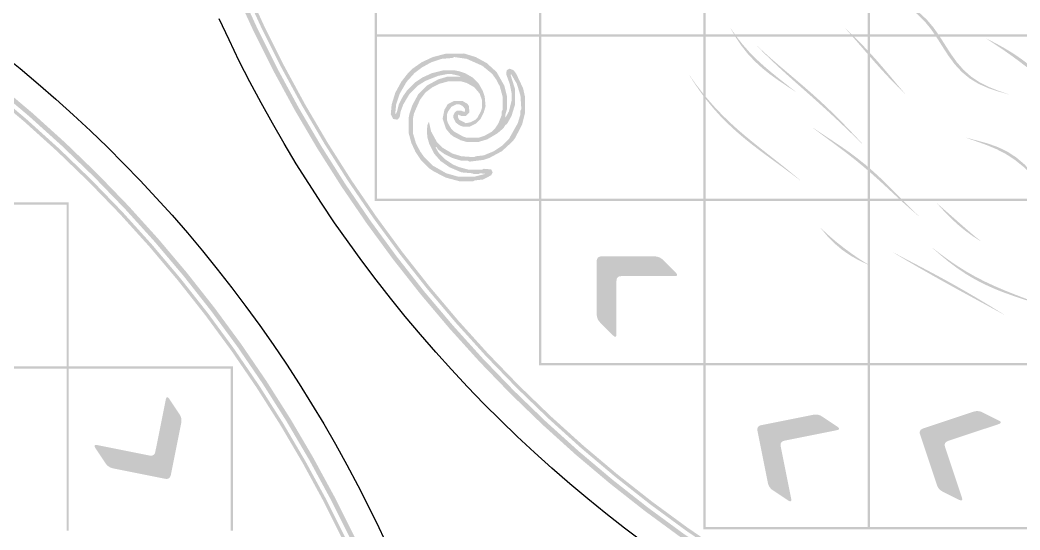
# Model space of a CAD drawing. Header units: millimetres. Extents: x 5 to 723, y 130 to 425.
# Drawn here: x 329.7 to 471.8, y 236 to 308.5 of the extents above; entities that cross this region are included whole.
import ezdxf

# ---------------------------------------------------------------- set-up
doc = ezdxf.new("R2010")
doc.units = ezdxf.units.MM
doc.layers.add('CUT', color=1, linetype='Continuous')
doc.layers.add('RASTER', color=7, linetype='Continuous')

msp = doc.modelspace()

# ---------------------------------------------------------------- hatches: boundary and pattern name
at = {"layer": 'RASTER'}
for points in [[(511.714, 201.513), (505.413, 202.307), (499.144, 203.313), (492.912, 204.531), (486.725, 205.959), (480.589, 207.596), (474.513, 209.439), (468.502, 211.487), (462.564, 213.737), (456.706, 216.187), (450.934, 218.834), (445.255, 221.675), (439.675, 224.706), (434.201, 227.924), (428.84, 231.326), (423.596, 234.907), (418.477, 238.664), (413.487, 242.592), (408.634, 246.686), (403.922, 250.943), (399.356, 255.356), (394.943, 259.922), (390.686, 264.634), (386.592, 269.487), (382.664, 274.477), (378.907, 279.596), (375.326, 284.84), (371.924, 290.201), (368.706, 295.675), (365.675, 301.255), (362.834, 306.934), (360.187, 312.706), (357.737, 318.564), (355.487, 324.502), (353.439, 330.513), (351.596, 336.589), (349.959, 342.725), (348.531, 348.912), (347.313, 355.144), (346.307, 361.413), (345.513, 367.714), (346.163, 367.784), (346.954, 361.506), (347.957, 355.258), (349.17, 349.048), (350.593, 342.882), (352.224, 336.768), (354.061, 330.713), (356.102, 324.723), (358.345, 318.806), (360.786, 312.969), (363.424, 307.217), (366.254, 301.557), (369.275, 295.997), (372.482, 290.542), (375.872, 285.199), (379.441, 279.974), (383.185, 274.872), (387.099, 269.9), (391.179, 265.064), (395.42, 260.368), (399.818, 255.818), (404.368, 251.42), (409.064, 247.179), (413.9, 243.099), (418.872, 239.185), (423.974, 235.441), (429.199, 231.872), (434.542, 228.482), (439.997, 225.275), (445.557, 222.254), (451.217, 219.424), (456.969, 216.786), (462.806, 214.345), (468.723, 212.102), (474.713, 210.061), (480.768, 208.224), (486.882, 206.593), (493.048, 205.17), (499.258, 203.957), (505.506, 202.954), (511.784, 202.163)], [(511.845, 202.72), (505.586, 203.509), (499.356, 204.508), (493.165, 205.718), (487.018, 207.137), (480.922, 208.763), (474.885, 210.595), (468.913, 212.63), (463.014, 214.865), (457.193, 217.299), (451.459, 219.929), (445.817, 222.751), (440.273, 225.763), (434.834, 228.96), (429.507, 232.34), (424.298, 235.898), (419.211, 239.631), (414.254, 243.533), (409.432, 247.601), (404.751, 251.83), (400.215, 256.215), (395.83, 260.751), (391.601, 265.432), (387.533, 270.254), (383.631, 275.211), (379.898, 280.298), (376.34, 285.507), (372.96, 290.834), (369.763, 296.273), (366.751, 301.817), (363.929, 307.459), (361.299, 313.193), (358.865, 319.014), (356.63, 324.913), (354.595, 330.885), (352.763, 336.922), (351.137, 343.018), (349.718, 349.165), (348.508, 355.356), (347.509, 361.586), (346.72, 367.845), (347.185, 367.895), (347.971, 361.652), (348.968, 355.438), (350.175, 349.262), (351.59, 343.13), (353.213, 337.05), (355.039, 331.028), (357.069, 325.071), (359.299, 319.187), (361.727, 313.381), (364.35, 307.661), (367.165, 302.032), (370.169, 296.503), (373.359, 291.078), (376.73, 285.764), (380.279, 280.568), (384.002, 275.494), (387.895, 270.549), (391.953, 265.739), (396.171, 261.069), (400.545, 256.545), (405.069, 252.171), (409.739, 247.953), (414.549, 243.895), (419.494, 240.002), (424.568, 236.279), (429.764, 232.73), (435.078, 229.359), (440.503, 226.169), (446.032, 223.165), (451.661, 220.35), (457.381, 217.727), (463.187, 215.299), (469.071, 213.069), (475.028, 211.039), (481.05, 209.213), (487.13, 207.59), (493.262, 206.175), (499.438, 204.968), (505.652, 203.971), (511.895, 203.185)], [(228.286, 340.487), (234.587, 339.693), (240.856, 338.687), (247.088, 337.469), (253.275, 336.041), (259.411, 334.404), (265.487, 332.561), (271.498, 330.513), (277.436, 328.263), (283.294, 325.813), (289.066, 323.166), (294.745, 320.325), (300.325, 317.294), (305.799, 314.076), (311.16, 310.674), (316.404, 307.093), (321.523, 303.336), (326.513, 299.408), (331.366, 295.314), (336.078, 291.057), (340.644, 286.644), (345.057, 282.078), (349.314, 277.366), (353.408, 272.513), (357.336, 267.523), (361.093, 262.404), (364.674, 257.16), (368.076, 251.799), (371.294, 246.325), (374.325, 240.745), (377.166, 235.066), (379.813, 229.294), (382.263, 223.436), (384.513, 217.498), (386.561, 211.487), (388.404, 205.411), (390.041, 199.275), (391.469, 193.088), (392.687, 186.856), (393.693, 180.587), (394.487, 174.286), (393.837, 174.216), (393.046, 180.494), (392.043, 186.742), (390.83, 192.952), (389.407, 199.118), (387.776, 205.232), (385.939, 211.287), (383.898, 217.277), (381.655, 223.194), (379.214, 229.031), (376.576, 234.783), (373.746, 240.443), (370.725, 246.003), (367.518, 251.458), (364.128, 256.801), (360.559, 262.026), (356.815, 267.128), (352.901, 272.1), (348.821, 276.936), (344.58, 281.632), (340.182, 286.182), (335.632, 290.58), (330.936, 294.821), (326.1, 298.901), (321.128, 302.815), (316.026, 306.559), (310.801, 310.128), (305.458, 313.518), (300.003, 316.725), (294.443, 319.746), (288.783, 322.576), (283.031, 325.214), (277.194, 327.655), (271.277, 329.898), (265.287, 331.939), (259.232, 333.776), (253.118, 335.407), (246.952, 336.83), (240.742, 338.043), (234.494, 339.046), (228.216, 339.837)], [(228.155, 339.28), (234.414, 338.491), (240.644, 337.492), (246.835, 336.282), (252.982, 334.863), (259.078, 333.237), (265.115, 331.405), (271.087, 329.37), (276.986, 327.135), (282.807, 324.701), (288.541, 322.071), (294.183, 319.249), (299.727, 316.237), (305.166, 313.04), (310.493, 309.66), (315.702, 306.102), (320.789, 302.369), (325.746, 298.467), (330.568, 294.399), (335.249, 290.17), (339.785, 285.785), (344.17, 281.249), (348.399, 276.568), (352.467, 271.746), (356.369, 266.789), (360.102, 261.702), (363.66, 256.493), (367.04, 251.166), (370.237, 245.727), (373.249, 240.183), (376.071, 234.541), (378.701, 228.807), (381.135, 222.986), (383.37, 217.087), (385.405, 211.115), (387.237, 205.078), (388.863, 198.982), (390.282, 192.835), (391.492, 186.644), (392.491, 180.414), (393.28, 174.155), (392.815, 174.105), (392.029, 180.348), (391.032, 186.562), (389.825, 192.738), (388.41, 198.87), (386.787, 204.95), (384.961, 210.972), (382.931, 216.929), (380.701, 222.813), (378.273, 228.619), (375.65, 234.339), (372.835, 239.968), (369.831, 245.497), (366.641, 250.922), (363.27, 256.236), (359.721, 261.432), (355.998, 266.506), (352.105, 271.451), (348.047, 276.261), (343.829, 280.931), (339.455, 285.455), (334.931, 289.829), (330.261, 294.047), (325.451, 298.105), (320.506, 301.998), (315.432, 305.721), (310.236, 309.27), (304.922, 312.641), (299.497, 315.831), (293.968, 318.835), (288.339, 321.65), (282.619, 324.273), (276.813, 326.701), (270.929, 328.931), (264.972, 330.961), (258.95, 332.787), (252.87, 334.41), (246.738, 335.825), (240.562, 337.032), (234.348, 338.029), (228.105, 338.815)], [(380.062, 329.462), (380.388, 329.462), (380.388, 306.438), (380.062, 306.438)], [(403.412, 329.462), (403.738, 329.462), (403.738, 306.438), (403.412, 306.438)], [(426.762, 329.462), (427.088, 329.462), (427.088, 306.438), (426.762, 306.438)], [(450.112, 329.462), (450.438, 329.462), (450.438, 306.438), (450.112, 306.438)], [(470.161, 297.913), (468.693, 298.334), (467.254, 298.818), (465.888, 299.419), (464.632, 300.178), (463.504, 301.107), (462.504, 302.192), (461.611, 303.397), (460.787, 304.668), (459.982, 305.944), (459.145, 307.168), (458.232, 308.296), (457.216, 309.307), (456.088, 310.202), (454.864, 311.008), (453.58, 311.766), (452.287, 312.529), (452.301, 312.542), (453.656, 311.839), (454.998, 311.141), (456.273, 310.393), (457.445, 309.548), (458.496, 308.581), (459.432, 307.486), (460.281, 306.286), (461.087, 305.02), (461.902, 303.747), (462.774, 302.526), (463.744, 301.411), (464.834, 300.442), (466.047, 299.632), (467.365, 298.97), (468.754, 298.421), (470.172, 297.928)], [(439.914, 298.258), (438.689, 299.068), (437.467, 299.892), (436.273, 300.752), (435.13, 301.666), (434.058, 302.649), (433.07, 303.708), (432.172, 304.845), (431.364, 306.053), (430.634, 307.319), (430.648, 307.331), (431.475, 306.143), (432.366, 305.006), (433.323, 303.924), (434.341, 302.896), (435.411, 301.916), (436.519, 300.976), (437.651, 300.064), (438.792, 299.167), (439.927, 298.271)], [(455.435, 297.984), (454.318, 299.087), (453.226, 300.215), (452.159, 301.365), (451.112, 302.532), (450.081, 303.71), (449.059, 304.893), (448.038, 306.072), (447.008, 307.24), (447.022, 307.253), (448.147, 306.179), (449.247, 305.082), (450.32, 303.956), (451.366, 302.8), (452.391, 301.616), (453.404, 300.413), (454.419, 299.202), (455.447, 297.998)], [(380.062, 306.438), (403.738, 306.438), (403.738, 306.112), (380.062, 306.112)], [(380.062, 306.112), (380.388, 306.112), (380.388, 283.088), (380.062, 283.088)], [(403.412, 306.438), (427.088, 306.438), (427.088, 306.112), (403.412, 306.112)], [(403.412, 306.112), (403.738, 306.112), (403.738, 283.088), (403.412, 283.088)], [(426.762, 306.438), (450.438, 306.438), (450.438, 306.112), (426.762, 306.112)], [(426.762, 306.112), (427.088, 306.112), (427.088, 283.088), (426.762, 283.088)], [(450.112, 306.438), (473.788, 306.438), (473.788, 306.112), (450.112, 306.112)], [(450.112, 306.112), (450.438, 306.112), (450.438, 283.088), (450.112, 283.088)], [(477.516, 298.042), (476.348, 298.932), (475.197, 299.842), (474.054, 300.757), (472.91, 301.664), (471.756, 302.551), (470.586, 303.413), (469.397, 304.25), (468.189, 305.065), (466.968, 305.866), (466.98, 305.881), (468.292, 305.198), (469.576, 304.49), (470.819, 303.735), (472.015, 302.918), (473.164, 302.034), (474.274, 301.088), (475.359, 300.094), (476.437, 299.075), (477.525, 298.058)], [(449.495, 290.741), (448.436, 291.771), (447.375, 292.796), (446.309, 293.812), (445.235, 294.82), (444.152, 295.817), (443.059, 296.806), (441.959, 297.788), (440.853, 298.768), (439.745, 299.75), (438.64, 300.738), (437.544, 301.737), (436.461, 302.753), (435.397, 303.791), (434.359, 304.853), (434.373, 304.865), (435.466, 303.851), (436.58, 302.86), (437.708, 301.887), (438.841, 300.925), (439.972, 299.966), (441.094, 299.004), (442.203, 298.033), (443.295, 297.047), (444.368, 296.044), (445.422, 295.02), (446.459, 293.977), (447.482, 292.916), (448.496, 291.84), (449.507, 290.755)], [(440.603, 285.628), (439.447, 286.515), (438.274, 287.388), (437.091, 288.255), (435.904, 289.124), (434.722, 290.003), (433.553, 290.903), (432.407, 291.83), (431.293, 292.792), (430.216, 293.793), (429.185, 294.838), (428.201, 295.928), (427.268, 297.062), (426.384, 298.237), (425.546, 299.447), (424.75, 300.688), (424.764, 300.7), (425.613, 299.502), (426.499, 298.334), (427.426, 297.199), (428.396, 296.101), (429.407, 295.04), (430.457, 294.016), (431.541, 293.026), (432.653, 292.067), (433.786, 291.133), (434.933, 290.216), (436.085, 289.31), (437.235, 288.407), (438.377, 287.498), (439.505, 286.578), (440.615, 285.642)], [(457.374, 280.615), (456.222, 281.596), (455.095, 282.606), (453.984, 283.632), (452.88, 284.66), (451.773, 285.679), (450.654, 286.68), (449.518, 287.657), (448.362, 288.608), (447.183, 289.534), (445.986, 290.442), (444.777, 291.339), (443.563, 292.236), (442.355, 293.146), (442.368, 293.159), (443.636, 292.315), (444.904, 291.48), (446.161, 290.639), (447.394, 289.779), (448.596, 288.886), (449.763, 287.955), (450.896, 286.981), (451.997, 285.966), (453.076, 284.916), (454.142, 283.843), (455.207, 282.76), (456.284, 281.683), (457.384, 280.63)], [(475.545, 284.44), (474.432, 285.54), (473.33, 286.639), (472.206, 287.679), (471.029, 288.619), (469.78, 289.435), (468.451, 290.126), (467.047, 290.713), (465.591, 291.237), (464.113, 291.748), (464.124, 291.763), (465.676, 291.361), (467.195, 290.935), (468.643, 290.422), (469.993, 289.773), (471.238, 288.959), (472.387, 287.982), (473.464, 286.87), (474.506, 285.672), (475.554, 284.456)], [(380.062, 283.088), (403.738, 283.088), (403.738, 282.762), (380.062, 282.762)], [(403.412, 283.088), (427.088, 283.088), (427.088, 282.762), (403.412, 282.762)], [(426.762, 283.088), (450.438, 283.088), (450.438, 282.762), (426.762, 282.762)], [(450.112, 283.088), (473.788, 283.088), (473.788, 282.762), (450.112, 282.762)], [(312.912, 282.588), (336.588, 282.588), (336.588, 282.262), (312.912, 282.262)], [(336.262, 282.262), (336.588, 282.262), (336.588, 259.238), (336.262, 259.238)], [(403.412, 282.762), (403.738, 282.762), (403.738, 259.738), (403.412, 259.738)], [(426.762, 282.762), (427.088, 282.762), (427.088, 259.738), (426.762, 259.738)], [(450.112, 282.762), (450.438, 282.762), (450.438, 259.738), (450.112, 259.738)], [(466.196, 277.031), (465.051, 277.767), (463.948, 278.569), (462.893, 279.443), (461.886, 280.384), (460.921, 281.379), (459.983, 282.402), (459.993, 282.418), (461.016, 281.522), (462.042, 280.623), (463.068, 279.718), (464.098, 278.811), (465.14, 277.914), (466.206, 277.048)], [(450.297, 273.661), (448.959, 274.279), (447.684, 274.992), (446.49, 275.816), (445.384, 276.757), (444.365, 277.804), (443.418, 278.935), (443.43, 278.95), (444.486, 277.956), (445.583, 277.012), (446.714, 276.111), (447.878, 275.251), (449.074, 274.437), (450.308, 273.676)], [(475.15, 267.841), (473.719, 268.312), (472.28, 268.779), (470.843, 269.259), (469.418, 269.771), (468.014, 270.334), (466.64, 270.959), (465.305, 271.656), (464.012, 272.428), (462.763, 273.273), (461.557, 274.184), (460.388, 275.146), (459.247, 276.145), (459.257, 276.161), (460.447, 275.239), (461.66, 274.35), (462.903, 273.504), (464.177, 272.709), (465.484, 271.969), (466.822, 271.285), (468.186, 270.651), (469.57, 270.059), (470.967, 269.498), (472.368, 268.954), (473.767, 268.412), (475.158, 267.858)], [(414.424, 263.86), (414.417, 263.704), (414.393, 263.585), (414.355, 263.503), (414.301, 263.459), (414.231, 263.452), (414.146, 263.482), (414.045, 263.55), (413.929, 263.655), (412.113, 265.471), (411.997, 265.598), (411.896, 265.732), (411.811, 265.872), (411.741, 266.018), (411.687, 266.17), (411.649, 266.33), (411.625, 266.495), (411.618, 266.667), (411.618, 274.182), (411.629, 274.346), (411.661, 274.488), (411.716, 274.609), (411.793, 274.707), (411.891, 274.784), (412.012, 274.839), (412.154, 274.871), (412.318, 274.882), (419.833, 274.882), (420.005, 274.875), (420.17, 274.851), (420.33, 274.813), (420.482, 274.759), (420.628, 274.689), (420.768, 274.604), (420.902, 274.503), (421.029, 274.387), (422.845, 272.571), (422.95, 272.455), (423.018, 272.354), (423.048, 272.269), (423.041, 272.199), (422.997, 272.145), (422.915, 272.107), (422.796, 272.083), (422.64, 272.076), (415.125, 272.076), (414.961, 272.065), (414.818, 272.032), (414.698, 271.977), (414.6, 271.9), (414.523, 271.802), (414.468, 271.682), (414.435, 271.539), (414.424, 271.375)], [(469.477, 266.614), (468.166, 267.327), (466.856, 268.039), (465.545, 268.751), (464.235, 269.465), (462.926, 270.182), (461.619, 270.904), (460.314, 271.631), (459.012, 272.366), (457.713, 273.109), (456.417, 273.86), (455.125, 274.62), (453.837, 275.389), (453.848, 275.404), (455.18, 274.7), (456.511, 274.002), (457.839, 273.304), (459.162, 272.604), (460.477, 271.897), (461.785, 271.179), (463.084, 270.451), (464.374, 269.709), (465.658, 268.955), (466.937, 268.189), (468.212, 267.413), (469.485, 266.631)], [(312.912, 259.238), (336.588, 259.238), (336.588, 258.912), (312.912, 258.912)], [(336.262, 259.238), (359.938, 259.238), (359.938, 258.912), (336.262, 258.912)], [(336.262, 258.912), (336.588, 258.912), (336.588, 235.888), (336.262, 235.888)], [(359.612, 258.912), (359.938, 258.912), (359.938, 235.888), (359.612, 235.888)], [(403.412, 259.738), (427.088, 259.738), (427.088, 259.412), (403.412, 259.412)], [(426.762, 259.738), (450.438, 259.738), (450.438, 259.412), (426.762, 259.412)], [(426.762, 259.412), (427.088, 259.412), (427.088, 236.388), (426.762, 236.388)], [(450.112, 259.738), (473.788, 259.738), (473.788, 259.412), (450.112, 259.412)], [(450.112, 259.412), (450.438, 259.412), (450.438, 236.388), (450.112, 236.388)], [(350.359, 254.484), (350.397, 254.636), (350.443, 254.749), (350.497, 254.821), (350.559, 254.854), (350.629, 254.847), (350.706, 254.801), (350.792, 254.714), (350.885, 254.588), (352.309, 252.451), (352.398, 252.304), (352.471, 252.153), (352.527, 252), (352.567, 251.843), (352.59, 251.682), (352.596, 251.519), (352.587, 251.352), (352.561, 251.182), (351.087, 243.813), (351.044, 243.654), (350.984, 243.521), (350.907, 243.413), (350.812, 243.332), (350.7, 243.276), (350.572, 243.246), (350.426, 243.242), (350.263, 243.263), (342.894, 244.737), (342.727, 244.778), (342.569, 244.833), (342.42, 244.903), (342.281, 244.986), (342.152, 245.083), (342.031, 245.194), (341.92, 245.318), (341.818, 245.457), (340.393, 247.594), (340.313, 247.729), (340.266, 247.841), (340.253, 247.93), (340.274, 247.997), (340.328, 248.042), (340.416, 248.063), (340.537, 248.063), (340.692, 248.04), (348.061, 246.566), (348.224, 246.544), (348.37, 246.549), (348.499, 246.579), (348.61, 246.635), (348.705, 246.716), (348.782, 246.824), (348.842, 246.957), (348.885, 247.115)], [(439.24, 240.492), (439.263, 240.337), (439.263, 240.216), (439.242, 240.128), (439.197, 240.074), (439.13, 240.053), (439.041, 240.066), (438.929, 240.113), (438.794, 240.193), (436.657, 241.618), (436.518, 241.72), (436.394, 241.831), (436.283, 241.952), (436.186, 242.081), (436.103, 242.22), (436.033, 242.369), (435.978, 242.527), (435.937, 242.694), (434.463, 250.063), (434.442, 250.226), (434.446, 250.372), (434.476, 250.5), (434.532, 250.612), (434.613, 250.707), (434.721, 250.784), (434.854, 250.844), (435.013, 250.887), (442.382, 252.361), (442.552, 252.387), (442.719, 252.396), (442.882, 252.39), (443.043, 252.367), (443.2, 252.327), (443.353, 252.271), (443.504, 252.198), (443.651, 252.109), (445.788, 250.685), (445.914, 250.592), (446.001, 250.506), (446.047, 250.429), (446.054, 250.359), (446.021, 250.297), (445.949, 250.243), (445.836, 250.197), (445.684, 250.159), (438.315, 248.685), (438.157, 248.642), (438.024, 248.582), (437.916, 248.505), (437.835, 248.41), (437.779, 248.299), (437.749, 248.17), (437.744, 248.024), (437.766, 247.861)], [(463.504, 240.628), (463.546, 240.477), (463.561, 240.357), (463.551, 240.267), (463.513, 240.208), (463.449, 240.18), (463.359, 240.181), (463.242, 240.214), (463.099, 240.277), (460.801, 241.426), (460.651, 241.509), (460.513, 241.604), (460.388, 241.71), (460.276, 241.827), (460.176, 241.954), (460.089, 242.093), (460.015, 242.243), (459.953, 242.404), (457.577, 249.533), (457.535, 249.692), (457.521, 249.837), (457.535, 249.969), (457.577, 250.087), (457.646, 250.19), (457.743, 250.28), (457.868, 250.357), (458.02, 250.419), (465.149, 252.795), (465.315, 252.842), (465.479, 252.873), (465.642, 252.886), (465.804, 252.883), (465.965, 252.863), (466.125, 252.827), (466.283, 252.773), (466.44, 252.704), (468.738, 251.555), (468.874, 251.478), (468.97, 251.404), (469.026, 251.333), (469.041, 251.265), (469.016, 251.199), (468.951, 251.137), (468.846, 251.077), (468.7, 251.02), (461.57, 248.644), (461.418, 248.581), (461.293, 248.505), (461.196, 248.415), (461.127, 248.311), (461.086, 248.194), (461.072, 248.062), (461.086, 247.917), (461.127, 247.758)], [(426.762, 236.388), (450.438, 236.388), (450.438, 236.062), (426.762, 236.062)], [(450.112, 236.388), (473.788, 236.388), (473.788, 236.062), (450.112, 236.062)]]:
    msp.add_hatch(color=7, dxfattribs=at).paths.add_polyline_path(points)
h = msp.add_hatch(color=7, dxfattribs=at)
h.paths.add_polyline_path([(390.138, 303.698), (392.768, 303.736), (394.421, 303.228), (395.984, 302.376), (397.382, 301.106), (398.487, 299.161), (398.869, 297.636), (398.869, 295.857), (398.615, 294.967), (398.653, 294.624), (399.123, 295.475), (399.504, 297.001), (399.504, 298.144), (399.25, 299.415), (398.742, 300.813), (398.831, 301.36), (399.25, 301.576), (399.796, 301.36), (400.178, 300.851), (401.156, 298.78), (401.41, 297.636), (401.41, 295.221), (401.029, 293.696), (400.051, 291.752), (399.669, 291.243), (398.144, 289.845), (396.327, 288.867), (395.564, 288.613), (393.531, 288.359), (393.277, 288.486), (392.387, 288.486), (391.116, 288.867), (389.934, 289.464), (389.045, 290.1), (388.867, 290.43), (388.702, 290.392), (389.172, 289.591), (390.061, 288.702), (391.205, 287.939), (392.006, 287.596), (393.404, 287.215), (395.31, 287.215), (395.564, 287.342), (396.619, 287.253), (396.835, 286.833), (396.619, 286.414), (395.437, 285.817), (394.294, 285.69), (394.039, 285.563), (392.133, 285.563), (390.227, 286.071), (388.536, 286.922), (387.774, 287.431), (386.63, 288.575), (385.868, 289.718), (385.27, 291.027), (384.889, 292.425), (384.889, 294.586), (385.016, 295.221), (385.397, 296.365), (386.249, 297.928), (387.52, 299.199), (389.083, 300.051), (390.354, 300.432), (392.133, 300.432), (392.222, 300.521), (390.989, 300.813), (390.354, 300.813), (389.083, 300.559), (387.266, 299.835), (386.249, 299.199), (384.978, 297.928), (384.126, 296.492), (383.745, 295.475), (383.618, 294.713), (383.402, 294.421), (383.237, 294.332), (382.69, 294.421), (382.347, 295.094), (382.474, 296.492), (382.983, 298.144), (383.834, 299.708), (384.724, 300.851), (385.486, 301.614), (386.757, 302.503), (388.32, 303.228)])
h.paths.add_polyline_path([(391.37, 303.228), (391.116, 303.101), (389.591, 302.974), (388.066, 302.465), (386.757, 301.741), (385.74, 300.978), (384.597, 299.708), (383.618, 298.017), (383.11, 296.492), (382.983, 295.221), (383.072, 295.132), (383.237, 295.475), (383.491, 296.492), (384.088, 297.674), (384.724, 298.564), (385.74, 299.58), (386.884, 300.343), (388.193, 300.94), (389.718, 301.322), (391.498, 301.322), (392.133, 301.194), (392.896, 300.94), (393.95, 300.343), (394.84, 299.453), (395.437, 298.399), (395.691, 297.636), (395.819, 296.238), (395.564, 295.348), (395.094, 294.421), (394.459, 293.785), (393.531, 293.315), (392.641, 293.315), (392.095, 293.531), (391.587, 293.912), (391.243, 294.586), (391.243, 294.967), (391.459, 295.387), (391.752, 295.603), (392.387, 295.603), (392.857, 295.387), (392.896, 295.857), (392.552, 296.276), (392.133, 296.492), (391.625, 296.492), (390.951, 296.149), (390.481, 295.475), (390.354, 295.094), (390.354, 294.205), (390.481, 293.823), (390.951, 293.023), (391.332, 292.641), (392.641, 291.917), (393.023, 291.79), (394.929, 291.79), (395.691, 292.044), (396.746, 292.641), (397.128, 293.023), (397.636, 293.785), (398.106, 294.967), (398.106, 295.475), (398.233, 295.73), (398.233, 297.636), (397.852, 299.034), (397.382, 299.962), (396.746, 300.851), (395.348, 301.995), (393.15, 302.974)], flags=0)
h.paths.add_polyline_path([(399.466, 300.775), (399.377, 300.686), (400.012, 298.653), (400.012, 296.492), (399.504, 294.84), (398.907, 293.785), (398.576, 293.48), (398.398, 293.15), (397.509, 292.387), (396.073, 291.536), (394.802, 291.154), (393.15, 291.154), (392.26, 291.409), (391.332, 291.879), (390.824, 292.26), (390.189, 293.023), (389.718, 294.459), (389.972, 295.73), (390.443, 296.53), (391.37, 297.001), (392.514, 297.001), (393.239, 296.581), (393.442, 296.276), (393.531, 295.348), (393.023, 294.84), (392.387, 294.84), (391.917, 295.056), (391.879, 294.713), (392.095, 294.294), (393.023, 293.823), (393.658, 293.95), (394.332, 294.294), (394.713, 294.675), (395.183, 295.603), (395.31, 295.984), (395.31, 297.128), (394.967, 298.055), (394.205, 298.945), (393.15, 299.542), (392.26, 299.797), (390.608, 299.797), (389.21, 299.415), (388.282, 298.945), (387.266, 298.182), (386.503, 297.166), (385.651, 295.221), (385.524, 294.586), (385.524, 292.298), (385.906, 291.027), (386.503, 289.845), (387.138, 288.956), (388.282, 287.812), (390.227, 286.706), (392.006, 286.198), (394.166, 286.198), (395.78, 286.617), (395.056, 286.706), (394.802, 286.579), (394.166, 286.579), (393.912, 286.706), (392.387, 286.833), (390.697, 287.558), (389.426, 288.448), (388.536, 289.464), (387.812, 290.9), (387.558, 291.79), (387.469, 292.718), (387.558, 293.569), (387.774, 294.039), (388.066, 292.68), (388.918, 291.116), (389.68, 290.354), (391.116, 289.502), (392.387, 289.121), (394.166, 288.994), (394.421, 289.121), (395.564, 289.248), (397, 289.845), (398.144, 290.608), (399.161, 291.625), (400.394, 293.823), (400.775, 295.094), (400.775, 295.603), (400.902, 295.857), (400.775, 297.763), (400.267, 299.415)], flags=0)

# ---------------------------------------------------------------- linework, layer by layer
at = {"layer": 'CUT'}
for points in [[(418.221, 234.247), (415.555, 236.256), (412.924, 238.312), (410.33, 240.413), (407.773, 242.559), (405.254, 244.749), (402.773, 246.983), (400.331, 249.26), (397.93, 251.579), (395.57, 253.939), (393.251, 256.341), (390.974, 258.782), (388.74, 261.263), (386.55, 263.783), (384.405, 266.34), (382.304, 268.935), (380.249, 271.565), (378.24, 274.231), (376.278, 276.932), (374.363, 279.667), (372.496, 282.434), (370.678, 285.234), (368.909, 288.065), (367.19, 290.927), (365.521, 293.818), (363.903, 296.738), (362.335, 299.685), (360.82, 302.66), (359.357, 305.66), (357.946, 308.686)], [(327.076, 303.688), (329.67, 301.587), (332.227, 299.441), (334.746, 297.251), (337.227, 295.017), (339.669, 292.74), (342.07, 290.421), (344.43, 288.061), (346.749, 285.659), (349.026, 283.218), (351.26, 280.737), (353.45, 278.217), (355.595, 275.66), (357.696, 273.065), (359.751, 270.435), (361.76, 267.769), (363.722, 265.068), (365.637, 262.333), (367.504, 259.566), (369.322, 256.766), (371.091, 253.935), (372.81, 251.073), (374.479, 248.182), (376.097, 245.262), (377.665, 242.315), (379.18, 239.34), (380.643, 236.34), (382.054, 233.314)]]:
    msp.add_lwpolyline(points, dxfattribs=at)

doc.saveas('drawing.dxf')
